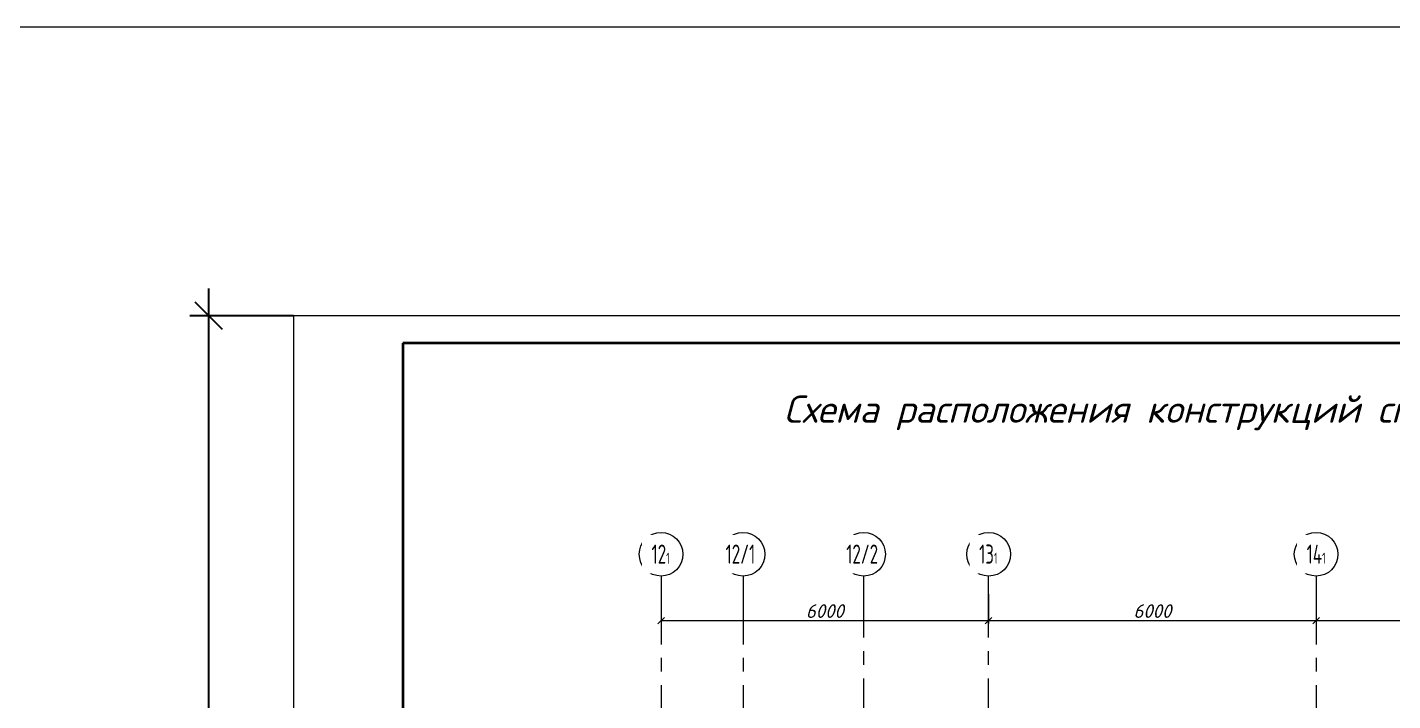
# Model space of a CAD drawing. Header units: millimetres. Extents: x 10124 to 8132345, y -95635 to 1386204.
# Drawn here: x 97313 to 122324, y 91267 to 103600 of the extents above; entities that cross this region are included whole.
import ezdxf

# ---------------------------------------------------------------- set-up
doc = ezdxf.new("R2010")
doc.units = ezdxf.units.MM
doc.linetypes.add('CENTER', pattern=[2, 1.25, -0.25, 0.25, -0.25])
doc.layers.get('DEFPOINTS').update_dxf_attribs({"color": 1})
for name, color, linetype, lineweight in [('013', 7, 'Continuous', 13), ('АР_Оси', 193, 'Continuous', 9), ('АР_Оси размеры', 164, 'Continuous', 9)]:
    doc.layers.add(name, color=color, linetype=linetype, lineweight=lineweight)
doc.styles.add('10', font='isocpeui.ttf', dxfattribs={"height": 25})
doc.styles.add('100', font='isocpeui.ttf', dxfattribs={"height": 250})
doc.styles.add('GOST', font='isocpeur.TTF')
doc.styles.add('БДА100', font='romand.shx', dxfattribs={"width": 0.7})
doc.styles.add('ГОСТ 2.304', font='CS_Gost2304.shx')
doc.dimstyles.new('100', dxfattribs={"dimtxt": 250, "dimasz": 120, "dimexe": 50, "dimexo": 50, "dimgap": 50, "dimtad": 1, "dimtxsty": '100', "dimblk": 'OBLIQUE', "dimcen": 2.5, "dimadec": 0, "dimazin": 0, "dimtfac": 1, "dimtmove": 0, "dimatfit": 3, "dimfxl": 1, "dimlwd": 15, "dimlwe": 15, "dimarcsym": 0})
doc.dimstyles.new('БДА1', dxfattribs={"dimtxt": 2, "dimasz": 1, "dimexe": 0.7, "dimexo": 0, "dimgap": 0.8, "dimtad": 1, "dimdec": 0, "dimrnd": 1, "dimzin": 0, "dimdsep": 46, "dimtxsty": 'БДА100', "dimblk": 'OBLIQUE', "dimcen": 2, "dimdle": 1, "dimadec": 0, "dimazin": 0, "dimtfac": 1, "dimtdec": 0, "dimtmove": 1, "dimatfit": 3, "dimldrblk": 'NONE', "dimfxl": 0.7, "dimtolj": 1, "dimtzin": 0, "dimlwd": -1, "dimlwe": -1, "dimarcsym": 0})

# ---------------------------------------------------------------- blocks, each defined once
blk = doc.blocks.new('_OBLIQUE')
at = {"color": 0, "linetype": 'ByBlock'}
blk.add_line((-0.5, -0.5), (0.5, 0.5), dxfattribs=at)
blk = doc.blocks.new('*D18')
at = {"layer": 'DEFPOINTS', "color": 0, "transparency": 16777216}
for p, q in [((-15.52, -5), (-15.52, 425)), ((0, 420), (-19.02, 420)), ((0, 0), (-19.02, 0))]:
    blk.add_line(p, q, dxfattribs=at)
for p in [(-15.52, 420), (0, 420), (0, 0)]:
    blk.add_point(p, dxfattribs=at)
at = {"layer": 'DEFPOINTS', "color": 0, "transparency": 16777216, "xscale": 5, "yscale": 5, "zscale": 5}
for p, rotation in [((-15.52, 420), 90), ((-15.52, 0), 270)]:
    blk.add_blockref('_OBLIQUE', p, dxfattribs=dict(at, rotation=rotation))
at = {"layer": 'DEFPOINTS', "color": 0, "lineweight": 0, "transparency": 16777216, "insert": (-24.52, 148.5), "char_height": 10, "attachment_point": 5, "rotation": 90, "style": 'БДА100'}
blk.add_mtext('\\A1;420', dxfattribs=at)
blk = doc.blocks.new('_None')
blk = doc.blocks.new('*D2100')
at = {"layer": 'DEFPOINTS', "color": 0, "ltscale": 100, "transparency": 16777216}
for p in [(108922, 93488), (114922, 93268), (114922, 92733)]:
    blk.add_point(p, dxfattribs=at)
at = {"layer": 'АР_Оси размеры', "color": 0, "lineweight": 15, "ltscale": 100, "transparency": 16777216}
for p, q in [((108922, 93438), (108922, 92683)), ((114922, 93218), (114922, 92683)), ((108922, 92733), (114922, 92733))]:
    blk.add_line(p, q, dxfattribs=at)
at = {"layer": 'АР_Оси размеры', "color": 0, "lineweight": 15, "ltscale": 100, "transparency": 16777216, "xscale": 120, "yscale": 120, "zscale": 120, "rotation": 180}
blk.add_blockref('_OBLIQUE', (108922, 92733), dxfattribs=at)
at = {"layer": 'АР_Оси размеры', "color": 0, "lineweight": 15, "ltscale": 100, "transparency": 16777216, "xscale": 120, "yscale": 120, "zscale": 120}
blk.add_blockref('_OBLIQUE', (114922, 92733), dxfattribs=at)
at = {"layer": 'АР_Оси размеры', "color": 0, "ltscale": 100, "transparency": 16777216, "insert": (111922, 92908), "char_height": 250, "attachment_point": 5, "style": '100'}
blk.add_mtext('6000', dxfattribs=at)
blk = doc.blocks.new('*D2101')
at = {"layer": 'DEFPOINTS', "color": 0, "ltscale": 100, "transparency": 16777216}
for p in [(120922, 93305), (114922, 93268), (120922, 92733)]:
    blk.add_point(p, dxfattribs=at)
at = {"layer": 'АР_Оси размеры', "color": 0, "lineweight": 15, "ltscale": 100, "transparency": 16777216}
for p, q in [((114922, 93218), (114922, 92683)), ((120922, 93255), (120922, 92683)), ((114922, 92733), (120922, 92733))]:
    blk.add_line(p, q, dxfattribs=at)
at = {"layer": 'АР_Оси размеры', "color": 0, "lineweight": 15, "ltscale": 100, "transparency": 16777216, "xscale": 120, "yscale": 120, "zscale": 120, "rotation": 180}
blk.add_blockref('_OBLIQUE', (114922, 92733), dxfattribs=at)
at = {"layer": 'АР_Оси размеры', "color": 0, "lineweight": 15, "ltscale": 100, "transparency": 16777216, "xscale": 120, "yscale": 120, "zscale": 120}
blk.add_blockref('_OBLIQUE', (120922, 92733), dxfattribs=at)
at = {"layer": 'АР_Оси размеры', "color": 0, "ltscale": 100, "transparency": 16777216, "insert": (117922, 92908), "char_height": 250, "attachment_point": 5, "style": '100'}
blk.add_mtext('6000', dxfattribs=at)
blk = doc.blocks.new('*D2102')
at = {"layer": 'DEFPOINTS', "color": 0, "ltscale": 100, "transparency": 16777216}
for p in [(120922, 93305), (126922, 93235), (126922, 92733)]:
    blk.add_point(p, dxfattribs=at)
at = {"layer": 'АР_Оси размеры', "color": 0, "lineweight": 15, "ltscale": 100, "transparency": 16777216}
for p, q in [((120922, 93255), (120922, 92683)), ((126922, 93185), (126922, 92683)), ((120922, 92733), (126922, 92733))]:
    blk.add_line(p, q, dxfattribs=at)
at = {"layer": 'АР_Оси размеры', "color": 0, "lineweight": 15, "ltscale": 100, "transparency": 16777216, "xscale": 120, "yscale": 120, "zscale": 120, "rotation": 180}
blk.add_blockref('_OBLIQUE', (120922, 92733), dxfattribs=at)
at = {"layer": 'АР_Оси размеры', "color": 0, "lineweight": 15, "ltscale": 100, "transparency": 16777216, "xscale": 120, "yscale": 120, "zscale": 120}
blk.add_blockref('_OBLIQUE', (126922, 92733), dxfattribs=at)
at = {"layer": 'АР_Оси размеры', "color": 0, "ltscale": 100, "transparency": 16777216, "insert": (123922, 92908), "char_height": 250, "attachment_point": 5, "style": '100'}
blk.add_mtext('6000', dxfattribs=at)
blk = doc.blocks.new('*U16')
at = {"color": 44, "lineweight": 20, "ltscale": 10}
for p, q in [((594, 420), (0, 420)), ((0, 420), (0, 0))]:
    blk.add_line(p, q, dxfattribs=at)
at = {"color": 137, "lineweight": 35, "ltscale": 10}
for p, q in [((589, 415), (20, 415)), ((20, 415), (20, 5))]:
    blk.add_line(p, q, dxfattribs=at)
at = {"color": 44, "lineweight": 13, "style": 'GOST', "oblique": 10, "width": 0.8}
for tag in ['ФОРМАТВЕРТ', 'ФОРМАТГОРИЗ']:
    blk.add_attdef(tag, (542.98, 1.6), '', height=2, dxfattribs=at)
at = {"layer": 'DEFPOINTS', "color": 251, "lineweight": 0}
dim = blk.add_linear_dim(base=(-15.52, 420), p1=(0, 0), p2=(0, 420), angle=90, dimstyle='БДА1', override={"dimscale": 5}, dxfattribs=at)
dim.commit()
dim.dimension.update_dxf_attribs({"geometry": '*D18', "text_midpoint": (-15.52, 148.5), "dimtype": 128})

msp = doc.modelspace()

# ---------------------------------------------------------------- linework, layer by layer
at = {"layer": 'АР_Оси', "linetype": 'CENTER', "ltscale": 1000}
for p, q in [((108922.256, 93549.033), (108922.256, 70633.238)), ((110427.256, 93549.033), (110427.256, 84761.439)), ((112637.256, 84424.636), (112637.256, 93549.064)), ((120922.256, 93549.033), (120922.256, 70633.238))]:
    msp.add_line(p, q, dxfattribs=at)
at = {"layer": 'АР_Оси', "ltscale": 0.5}
for centre in [(108922.256, 93949.033), (110422.256, 93949.033), (112632.256, 93949.033), (114922.256, 93949.033), (120922.256, 93949.033)]:
    msp.add_circle(centre, 400, dxfattribs=at)

# ---------------------------------------------------------------- block references
at = {"xscale": 100, "yscale": 100, "zscale": 100}
msp.add_blockref('*U16', (102190.351, 56315.306), dxfattribs=at)

# ---------------------------------------------------------------- texts
at = {"color": 0, "lineweight": 9, "style": '10'}
msp.add_text('Схема расположения конструкций спортивного зала на первом этаже', height=500, dxfattribs=at).set_placement((111169.64, 96356.952))

# ---------------------------------------------------------------- dimensions: what is measured, and where the dimension line sits
at = {"layer": 'АР_Оси размеры', "ltscale": 100}
for base, p1, p2, picture, middle in [((120922.256, 92732.533), (114922.256, 93268.191), (120922.256, 93305.195), '*D2101', (117922.256, 92907.533)), ((126922.256, 92732.533), (120922.256, 93305.195), (126922.256, 93234.511), '*D2102', (123922.256, 92907.533))]:
    dim = msp.add_linear_dim(base=base, p1=p1, p2=p2, dimstyle='100', dxfattribs=at)
    dim.commit()
    dim.dimension.update_dxf_attribs({"geometry": picture, "text_midpoint": middle})

# ---------------------------------------------------------------- next in the draw order: texts
at = {"layer": 'АР_Оси', "insert": (108748.16, 94126.812), "char_height": 350, "width": 123.86708, "attachment_point": 1, "line_spacing_factor": 1.149209, "style": 'ГОСТ 2.304', "bg_fill": 2}
msp.add_mtext('{\\W0.8;12\\H0.57143x;1}', dxfattribs=at)
at = {"layer": 'АР_Оси', "ltscale": 0.5, "char_height": 350, "width": 123.86708, "attachment_point": 1, "line_spacing_factor": 1.149209, "style": 'ГОСТ 2.304', "bg_fill": 2}
for s, insert in [('{\\W0.8;13\\H0.57143x;1}', (114748.16, 94126.812)), ('{\\W0.8;14\\H0.57143x;1}', (120748.16, 94126.812))]:
    msp.add_mtext(s, dxfattribs=dict(at, insert=insert))

# ---------------------------------------------------------------- next in the draw order: linework, layer by layer
at = {"layer": 'АР_Оси', "linetype": 'CENTER', "ltscale": 1000}
msp.add_line((114922.256, 84424.636), (114922.256, 93549.064), dxfattribs=at)

# ---------------------------------------------------------------- next in the draw order: dimensions: what is measured, and where the dimension line sits
at = {"layer": 'АР_Оси размеры', "ltscale": 100}
dim = msp.add_linear_dim(base=(114922.256, 92732.533), p1=(108922.256, 93488.4), p2=(114922.256, 93268.191), dimstyle='100', dxfattribs=at)
dim.commit()
dim.dimension.update_dxf_attribs({"geometry": '*D2100', "text_midpoint": (111922.256, 92907.533)})

# ---------------------------------------------------------------- next in the draw order: texts
at = {"layer": 'АР_Оси', "char_height": 350, "width": 123.86708, "attachment_point": 1, "line_spacing_factor": 1.149209, "style": 'ГОСТ 2.304', "bg_fill": 2}
for s, insert in [('{\\W0.8;12/1}', (110104.551, 94126.812)), ('{\\W0.8;12/2}', (112314.551, 94126.812))]:
    msp.add_mtext(s, dxfattribs=dict(at, insert=insert))

# ---------------------------------------------------------------- next in the draw order: linework, layer by layer
at = {"layer": '013', "ltscale": 100}
msp.add_lwpolyline([(90963.341, 44504.44), (199869.307, 44504.44), (199869.307, 103600.42), (90963.341, 103600.42)], close=True, dxfattribs=at)

doc.saveas('drawing.dxf')
